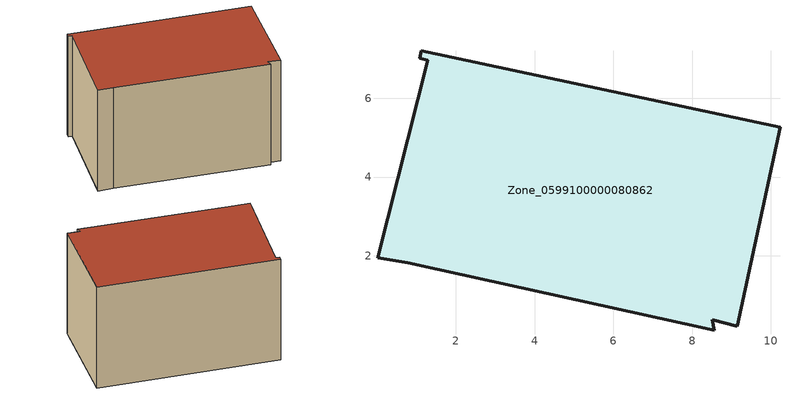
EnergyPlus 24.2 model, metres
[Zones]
Zone_0599100000080862
 floor ground (C_G): 0.78,1.82 0.01,1.96 1.28,6.96 1.09,7.01 1.13,7.2 10.23,5.27 9.15,0.22 8.51,0.37 8.56,0.12 z0
 wall outside (C_F): 9.15,0.22 10.23,5.27 1.13,7.2 1.09,7.01 1.28,6.96 0.01,1.96 0.78,1.82 8.56,0.12 8.51,0.37 9.15,0.22 z0:5.76
 roof outside (C_R): 0.01,1.96 0.78,1.82 8.56,0.12 8.51,0.37 9.15,0.22 10.23,5.27 1.13,7.2 1.09,7.01 1.28,6.96 z5.76
[BUILDING]
Pand.0599100000080862: North Axis=0; Terrain=City; Loads Convergence Tolerance Value=0.04; Temperature Convergence Tolerance Value=0.4; Solar Distribution=FullExterior; Maximum Number of Warmup Days=25; Minimum Number of Warmup Days=1
[Site:Location]
Rotterdam.The.Hague.AP_ZH_NLD Design_Conditions: Latitude=51.96; Longitude=4.45; Time Zone=1; Elevation=-4.5
[SITE:GROUNDTEMPERATURE:BUILDINGSURFACE]
18, 18, 18, 18, 18, 18, 18, 18, 18, 18, 18, 18
[MATERIAL] Thermal Absorptance=0.9; Solar Absorptance=0.7; Visible Absorptance=0.7
Name | Roughness | Thickness | Conductivity | Density | Specific Heat
G.TC.1975-1991 | MediumSmooth | 0.15 | 0.288461 | 540 | 1210
F.TC.1975-1991 | Rough | 0.3 | 0.230769 | 1920 | 840
R.TC.1975-1991 | MediumRough | 0.2 | 0.153846 | 1500 | 1000
[CONSTRUCTION]
C_G: G.TC.1975-1991
C_F: F.TC.1975-1991
C_R: R.TC.1975-1991
[ZONE]
Zone_0599100000080862: Type=1; Multiplier=1; Ceiling Height=Autocalculate; Volume=Autocalculate; Floor Area=autocalculate; Part of Total Floor Area=Yes
[ZONEINFILTRATION:DESIGNFLOWRATE]
Infil_Zone_0599100000080862: Zone or ZoneList or Space or SpaceList=Zone_0599100000080862; Schedule=AlwaysOn; Design Flow Rate Calculation Method=Flow/Area; Flow Rate per Floor Area=0.003; Constant Term Coefficient=1; Temperature Term Coefficient=0; Velocity Term Coefficient=0; Velocity Squared Term Coefficient=0
[HVACTEMPLATE:ZONE:IDEALLOADSAIRSYSTEM]
Zone_0599100000080862: Maximum Heating Supply Air Temperature=50; Minimum Cooling Supply Air Temperature=13; Maximum Heating Supply Air Humidity Ratio=0.0156; Minimum Cooling Supply Air Humidity Ratio=0.0077; Heating Limit=NoLimit; Cooling Limit=NoLimit; Dehumidification Control Type=ConstantSensibleHeatRatio; Cooling Sensible Heat Ratio=0.7; Dehumidification Setpoint=60; Humidification Control Type=None; Humidification Setpoint=30; Outdoor Air Method=None; Outdoor Air Flow Rate per Person=0.00944; Outdoor Air Flow Rate per Zone Floor Area=0; Outdoor Air Flow Rate per Zone=0; Demand Controlled Ventilation Type=None; Outdoor Air Economizer Type=NoEconomizer; Heat Recovery Type=None; Sensible Heat Recovery Effectiveness=0.7; Latent Heat Recovery Effectiveness=0.65
[ZONECONTROL:THERMOSTAT]
ThermostatControl_Zone_0599100000080862: Zone or ZoneList=Zone_0599100000080862; Control Type Schedule=DualSetpointControlType; Control 1=Thermostat_Zone_0599100000080862; Temperature Difference Between Cutout And Setpoint=0
[THERMOSTATSETPOINT:DUALSETPOINT]
Thermostat_Zone_0599100000080862: Heating Setpoint Temperature Schedule=HeatingSetpoint_Zone_0599100000080862; Cooling Setpoint Temperature Schedule=CoolingSetpoint_Zone_0599100000080862
[SCHEDULE:COMPACT]
HeatingSetpoint_Zone_0599100000080862: Through: 12/31, For: AllDays, Until: 24:00, 21
CoolingSetpoint_Zone_0599100000080862: Through: 12/31, For: AllDays, Until: 24:00, 24
DualSetpointControlType: Through: 12/31, For: AllDays, Until: 24:00, 4
AlwaysOn: Through: 12/31, For: AllDays, Until: 24:00, 1
